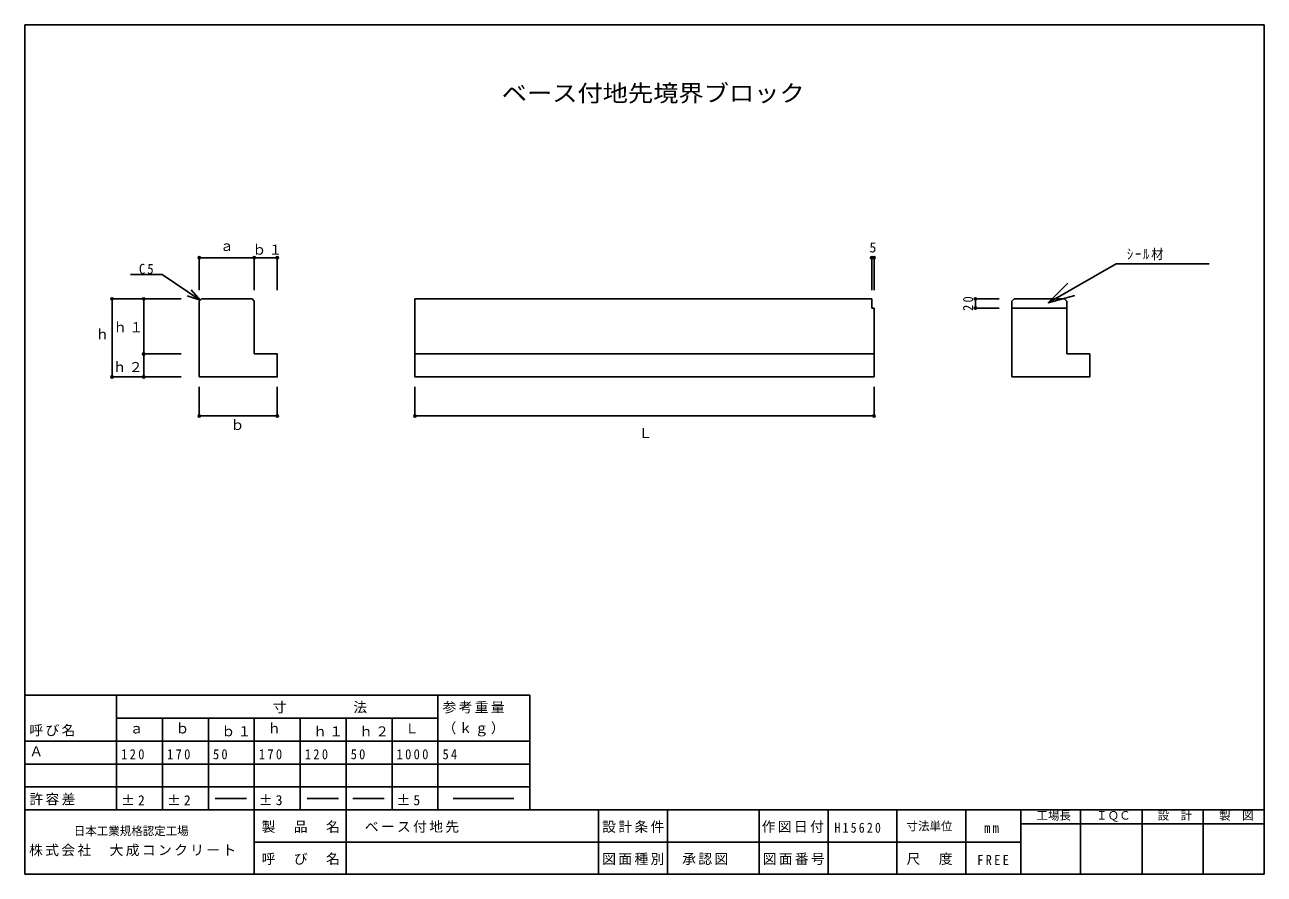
# Model space of a CAD drawing. Units: millimetres, scale not verified. Extents: x -1360 to 1340, y -950 to 900.
import ezdxf
from ezdxf.enums import TextEntityAlignment as Align

# ---------------------------------------------------------------- set-up
doc = ezdxf.new("R2010")
doc.units = ezdxf.units.MM
doc.header["$LTSCALE"] = 10
doc.header["$PDMODE"] = 32
doc.header["$PDSIZE"] = 5
for name, color, linetype in [('0-1', 3, 'Continuous'), ('0-2', 7, 'Continuous'), ('0-F', 2, 'Continuous')]:
    doc.layers.add(name, color=color, linetype=linetype)
doc.styles.add('ＭＳ ゴシック', font='')
doc.styles.get('ＭＳ ゴシック').set_extended_font_data('MS Gothic')

msp = doc.modelspace()

# ---------------------------------------------------------------- linework, layer by layer
at = {"layer": '0-1'}
for p, q in [((-980, 298.13), (-980, 133.13)), ((-865, 303.13), (-975, 303.13)), ((-860, 298.13), (-860, 183.13)), ((-510, 303.13), (485, 303.13)), ((485, 303.13), (485, 283.13)), ((790, 298.13), (790, 133.13)), ((905, 303.13), (795, 303.13)), ((910, 298.13), (910, 183.13)), ((485, 283.13), (490, 283.13)), ((490, 283.13), (490, 133.13)), ((910, 283.13), (790, 283.13)), ((-510, 183.13), (490, 183.13))]:
    msp.add_line(p, q, dxfattribs=at)
for points in [[(490, 133.13), (-510, 133.13), (-510, 303.13)], [(-980, 133.13), (-810, 133.13), (-810, 183.13), (-860, 183.13)], [(790, 133.13), (960, 133.13), (960, 183.13), (910, 183.13)]]:
    msp.add_lwpolyline(points, dxfattribs=at)
at = {"layer": '0-2'}
for p, q in [((-980, 392.5), (-860, 392.5)), ((-980, 322.3), (-980, 392.5)), ((-810, 322.3), (-810, 392.5)), ((485, 392.5), (490, 392.5)), ((485, 322.3), (485, 392.5)), ((490, 322.3), (490, 392.5)), ((1017.41, 379.44), (1220.35, 379.44)), ((-1169.81, 303.13), (-1169.81, 133.13)), ((-1019.08, 303.13), (-1169.81, 303.13)), ((-1019.08, 303.13), (-1100.98, 303.13)), ((-978.05, 300.08), (-997.77, 322.68)), ((710.97, 303.13), (710.97, 283.13)), ((762.57, 303.13), (710.97, 303.13)), ((869.65, 294.72), (927.65, 310.07)), ((762.57, 283.13), (710.97, 283.13)), ((-1100.98, 133.13), (-1100.98, 183.13)), ((-1019.08, 133.13), (-1169.81, 133.13)), ((-1019.08, 133.13), (-1100.98, 133.13)), ((-980, 111.71), (-980, 48.2)), ((-810, 111.71), (-810, 48.2)), ((-510, 111.71), (-510, 48.2)), ((490, 111.71), (490, 48.2)), ((-980, 48.2), (-810, 48.2)), ((-510, 48.2), (490, 48.2)), ((-1360, -560), (-260, -560)), ((-1160, -560), (-1160, -810)), ((-460, -560), (-460, -810)), ((-260, -560), (-260, -810)), ((-1160, -610), (-460, -610)), ((-1060, -610), (-1060, -810)), ((-960, -610), (-960, -810)), ((-860, -610), (-860, -810)), ((-760, -610), (-760, -810)), ((-660, -610), (-660, -810)), ((-560, -610), (-560, -810)), ((-1360, -660), (-260, -660)), ((-1360, -710), (-260, -710)), ((-1360, -760), (-1160, -760)), ((-1160, -760), (-260, -760)), ((-945.16, -785), (-876.89, -785)), ((-745.16, -785), (-676.89, -785)), ((-645.16, -785), (-576.89, -785)), ((-426.59, -785), (-294.98, -785))]:
    msp.add_line(p, q, dxfattribs=at)
at = {"layer": '0-2', "color": 3}
for p, q in [((-975, 303.13), (-980, 298.13)), ((-865, 303.13), (-860, 298.13)), ((795, 303.13), (790, 298.13)), ((905, 303.13), (910, 298.13))]:
    msp.add_line(p, q, dxfattribs=at)
at = {"layer": '0-2'}
for points in [[(-860, 322.3), (-860, 392.5), (-810, 392.5)], [(1017.41, 379.44), (869.65, 294.72), (912.2, 337.01)], [(-1129.48, 355.88), (-1061.08, 355.88), (-978.05, 300.08), (-1006.43, 309.79)], [(-1019.08, 183.13), (-1100.98, 183.13), (-1100.98, 303.13)]]:
    msp.add_lwpolyline(points, dxfattribs=at)
for p in [(-980, 392.5), (-860, 392.5), (-810, 392.5), (485, 392.5), (490, 392.5), (-1169.81, 303.13), (-1100.98, 303.13), (710.97, 303.13), (710.97, 283.13), (-1100.98, 183.13), (-1169.81, 133.13), (-1100.98, 133.13), (-980, 48.2), (-810, 48.2), (-510, 48.2), (490, 48.2)]:
    msp.add_point(p, dxfattribs=at)
at = {"layer": '0-F'}
for p, q in [((-1360, 900), (-1360, -950)), ((-1360, 900), (1340, 900)), ((1340, 900), (1340, -950)), ((-1360, -810), (1340, -810)), ((-860, -810), (-860, -950)), ((-660, -810), (-660, -950)), ((-110, -810), (-110, -950)), ((40, -810), (40, -950)), ((240, -810), (240, -950)), ((390, -810), (390, -950)), ((540, -810), (540, -950)), ((690, -810), (690, -950)), ((810, -810), (810, -950)), ((940, -810), (940, -950)), ((1074, -810), (1074, -950)), ((1207, -810), (1207, -950)), ((810, -840), (1340, -840)), ((-860, -880), (810, -880)), ((-1360, -950), (1340, -950))]:
    msp.add_line(p, q, dxfattribs=at)

# ---------------------------------------------------------------- texts
at = {"layer": '0-1', "style": 'ＭＳ ゴシック', "width": 1.1}
msp.add_text('ベース付地先境界ブロック', height=36.66, dxfattribs=at).set_placement((-321.08, 721.68), align=Align.BOTTOM_LEFT)
at = {"layer": '0-1', "color": 7, "insert": (-619.39, -860), "char_height": 21.99, "attachment_point": 7, "style": 'ＭＳ ゴシック'}
msp.add_mtext('\\T1.17;ベース付地先', dxfattribs=at)
at = {"layer": '0-2', "style": 'ＭＳ ゴシック'}
for s, p in [('ａ', (-934.98, 400.8)), ('5', (480, 397.5)), ('ｈ', (-1206.07, 208.34)), ('ｂ', (-911.81, 10.95)), ('Ｌ', (-22.93, -6.49)), ('ｂ', (-1031.65, -650)), ('ｈ', (-831.65, -650)), ('ａ', (-1131.65, -650)), ('Ｌ', (-531.65, -650)), ('Ａ', (-1350, -700))]:
    msp.add_text(s, height=21.99, dxfattribs=at).set_placement(p, align=Align.BOTTOM_LEFT)
at = {"layer": '0-2', "char_height": 21.99, "attachment_point": 7, "style": 'ＭＳ ゴシック'}
for s, insert in [('\\T1.17;ｂ１', (-864.17, 398.97)), ('\\T1.3;\\W0.9;ｼｰﾙ材', (1041.06, 387.32)), ('\\T1.36;\\W0.9;C5', (-1111.24, 357.02)), ('\\T1.17;ｈ１', (-1167.22, 230.36)), ('\\T1.17;ｈ２', (-1168.51, 143.59)), ('\\T1.17;寸\u3000\u3000\u3000\u3000法', (-819.79, -600)), ('\\T1.17;参考重量', (-450, -600)), ('\\T1.17;（ｋｇ）', (-450, -650)), ('\\T1.17;呼び名', (-1350, -650)), ('\\T1.17;ｂ１', (-931.65, -650)), ('\\T1.17;ｈ１', (-731.65, -650)), ('\\T1.17;ｈ２', (-631.65, -650)), ('\\T1.38;\\W0.9;120', (-1150, -700)), ('\\T1.38;\\W0.9;170', (-1050, -700)), ('\\T1.36;\\W0.9;50', (-950, -700)), ('\\T1.38;\\W0.9;170', (-850, -700)), ('\\T1.38;\\W0.9;120', (-750, -700)), ('\\T1.36;\\W0.9;50', (-650, -700)), ('\\T1.38;\\W0.9;1000', (-550, -700)), ('\\T1.36;\\W0.9;54', (-450, -700)), ('\\T1.17;許容差', (-1350, -800)), ('\\T1.22;±2', (-1150, -800)), ('\\T1.22;±2', (-1050, -800)), ('\\T1.22;±3', (-850, -800)), ('\\T1.22;±5', (-550, -800))]:
    msp.add_mtext(s, dxfattribs=dict(at, insert=insert))
at = {"layer": '0-2', "insert": (705.97, 276.88), "char_height": 21.99, "attachment_point": 7, "rotation": 90, "style": 'ＭＳ ゴシック'}
msp.add_mtext('\\T1.36;\\W0.9;20', dxfattribs=at)
at = {"layer": '0-F', "color": 4, "style": 'ＭＳ ゴシック'}
for s, p in [('寸法単位', (560.88, -860)), ('工場長', (843.95, -836.76)), ('ＩＱＣ', (973.95, -836.76)), ('設\u3000計', (1107.95, -836.76)), ('製\u3000図', (1241.95, -836.76)), ('日本工業規格認定工場', (-1253.11, -870.61))]:
    msp.add_text(s, height=18.33, dxfattribs=at).set_placement(p, align=Align.BOTTOM_LEFT)
at = {"layer": '0-F', "color": 7, "char_height": 21.99, "attachment_point": 7, "style": 'ＭＳ ゴシック'}
for s, insert in [('\\T1.17;製\u3000品\u3000名', (-844.17, -860)), ('\\T1.17;設計条件', (-102.05, -860)), ('\\T1.17;作図日付', (245.36, -860)), ('\\T1.39;\\W0.85;H15620', (403.79, -860)), ('\\T1.36;\\W0.9;mm', (730.15, -860)), ('\\T1.17;株式会社\u3000大成コンクリート', (-1350.61, -911.02)), ('\\T1.17;呼\u3000び\u3000名', (-844.17, -930)), ('\\T1.17;図面種別', (-102.05, -930)), ('\\T1.17;承認図', (72.19, -930)), ('\\T1.17;図面番号', (247.38, -930)), ('\\T1.17;尺\u3000度', (560.88, -930)), ('\\T1.38;\\W0.9;FREE', (714.6, -930))]:
    msp.add_mtext(s, dxfattribs=dict(at, insert=insert))

doc.saveas('drawing.dxf')
